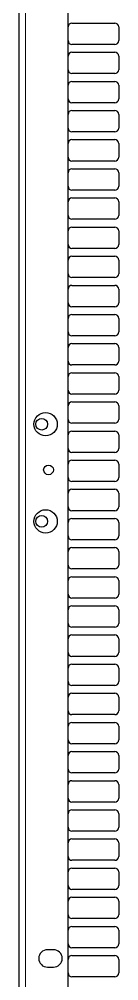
# Model space of a CAD drawing. Header units: millimetres. Extents: x -1019 to 1271, y -273 to 1986.
# Drawn here: x 320.1 to 371.1, y 863.2 to 1358.2 of the extents above; entities that cross this region are included whole.
import ezdxf

# ---------------------------------------------------------------- set-up
doc = ezdxf.new("R2010")
doc.units = ezdxf.units.MM

msp = doc.modelspace()

# ---------------------------------------------------------------- linework, layer by layer
at = {"color": 7, "linetype": 'Continuous', "lineweight": 25}
for p, q in [((320.11, -66.75), (320.11, 1816.25)), ((345.11, -66.75), (345.11, 1787.05)), ((347.11, 1356.25), (369.11, 1356.25)), ((371.11, 1354.25), (371.11, 1347.25)), ((369.11, 1345.25), (347.11, 1345.25)), ((347.11, 1341.25), (369.11, 1341.25)), ((371.11, 1339.25), (371.11, 1332.25)), ((369.11, 1330.25), (347.11, 1330.25)), ((347.11, 1326.25), (369.11, 1326.25)), ((371.11, 1324.25), (371.11, 1317.25)), ((369.11, 1315.25), (347.11, 1315.25)), ((347.11, 1311.25), (369.11, 1311.25)), ((371.11, 1309.25), (371.11, 1302.25)), ((369.11, 1300.25), (347.11, 1300.25)), ((347.11, 1296.25), (369.11, 1296.25)), ((371.11, 1294.25), (371.11, 1287.25)), ((369.11, 1285.25), (347.11, 1285.25)), ((347.11, 1281.25), (369.11, 1281.25)), ((371.11, 1279.25), (371.11, 1272.25)), ((369.11, 1270.25), (347.11, 1270.25)), ((347.11, 1266.25), (369.11, 1266.25)), ((371.11, 1264.25), (371.11, 1257.25)), ((369.11, 1255.25), (347.11, 1255.25)), ((347.11, 1251.25), (369.11, 1251.25)), ((371.11, 1249.25), (371.11, 1242.25)), ((369.11, 1240.25), (347.11, 1240.25)), ((347.11, 1236.25), (369.11, 1236.25)), ((371.11, 1234.25), (371.11, 1227.25)), ((369.11, 1225.25), (347.11, 1225.25)), ((347.11, 1221.25), (369.11, 1221.25)), ((371.11, 1219.25), (371.11, 1212.25)), ((369.11, 1210.25), (347.11, 1210.25)), ((347.11, 1206.25), (369.11, 1206.25)), ((371.11, 1204.25), (371.11, 1197.25)), ((369.11, 1195.25), (347.11, 1195.25)), ((347.11, 1191.25), (369.11, 1191.25)), ((371.11, 1189.25), (371.11, 1182.25)), ((369.11, 1180.25), (347.11, 1180.25)), ((347.11, 1176.25), (369.11, 1176.25)), ((371.11, 1174.25), (371.11, 1167.25)), ((369.11, 1165.25), (347.11, 1165.25)), ((347.11, 1161.25), (369.11, 1161.25)), ((371.11, 1159.25), (371.11, 1152.25)), ((369.11, 1150.25), (347.11, 1150.25)), ((347.11, 1146.25), (369.11, 1146.25)), ((371.11, 1144.25), (371.11, 1137.25)), ((369.11, 1135.25), (347.11, 1135.25)), ((347.11, 1131.25), (369.11, 1131.25)), ((371.11, 1129.25), (371.11, 1122.25)), ((369.11, 1120.25), (347.11, 1120.25)), ((347.11, 1116.25), (369.11, 1116.25)), ((371.11, 1114.25), (371.11, 1107.25)), ((369.11, 1105.25), (347.11, 1105.25)), ((347.11, 1101.25), (369.11, 1101.25)), ((371.11, 1099.25), (371.11, 1092.25)), ((369.11, 1090.25), (347.11, 1090.25)), ((347.11, 1086.25), (369.11, 1086.25)), ((371.11, 1084.25), (371.11, 1077.25)), ((369.11, 1075.25), (347.11, 1075.25)), ((347.11, 1071.25), (369.11, 1071.25)), ((371.11, 1069.25), (371.11, 1062.25)), ((369.11, 1060.25), (347.11, 1060.25)), ((347.11, 1056.25), (369.11, 1056.25)), ((371.11, 1054.25), (371.11, 1047.25)), ((369.11, 1045.25), (347.11, 1045.25)), ((347.11, 1041.25), (369.11, 1041.25)), ((371.11, 1039.25), (371.11, 1032.25)), ((369.11, 1030.25), (347.11, 1030.25)), ((347.11, 1026.25), (369.11, 1026.25)), ((371.11, 1024.25), (371.11, 1017.25)), ((369.11, 1015.25), (347.11, 1015.25)), ((347.11, 1011.25), (369.11, 1011.25)), ((371.11, 1009.25), (371.11, 1002.25)), ((369.11, 1000.25), (347.11, 1000.25)), ((347.11, 996.25), (369.11, 996.25)), ((371.11, 994.25), (371.11, 987.25)), ((369.11, 985.25), (347.11, 985.25)), ((347.11, 981.25), (369.11, 981.25)), ((371.11, 979.25), (371.11, 972.25)), ((369.11, 970.25), (347.11, 970.25)), ((347.11, 966.25), (369.11, 966.25)), ((371.11, 964.25), (371.11, 957.25)), ((369.11, 955.25), (347.11, 955.25)), ((347.11, 951.25), (369.11, 951.25)), ((371.11, 949.25), (371.11, 942.25)), ((369.11, 940.25), (347.11, 940.25)), ((347.11, 936.25), (369.11, 936.25)), ((371.11, 934.25), (371.11, 927.25)), ((369.11, 925.25), (347.11, 925.25)), ((347.11, 921.25), (369.11, 921.25)), ((371.11, 919.25), (371.11, 912.25)), ((369.11, 910.25), (347.11, 910.25)), ((347.11, 906.25), (369.11, 906.25)), ((371.11, 904.25), (371.11, 897.25)), ((369.11, 895.25), (347.11, 895.25)), ((347.11, 891.25), (369.11, 891.25)), ((371.11, 889.25), (371.11, 882.25)), ((337.61, 879.25), (334.61, 879.25)), ((369.11, 880.25), (347.11, 880.25)), ((347.11, 876.25), (369.11, 876.25)), ((371.11, 874.25), (371.11, 867.25)), ((334.61, 870.25), (337.61, 870.25)), ((369.11, 865.25), (347.11, 865.25))]:
    msp.add_line(p, q, dxfattribs=at)
at = {"color": 8, "linetype": 'Continuous', "lineweight": 18}
msp.add_line((323.21, -66.75), (323.21, 1787.05), dxfattribs=at)
at = {"color": 7, "linetype": 'Continuous', "lineweight": 25}
for centre, radius in [((333.61, 1149.75), 6), ((331.61, 1149.75), 3), ((335.11, 1126.25), 2.5), ((333.61, 1099.75), 6), ((331.61, 1099.75), 3)]:
    msp.add_circle(centre, radius, dxfattribs=at)
for centre, radius, start, end in [((347.11, 1354.25), 2, 90, 180), ((369.11, 1354.25), 2, 0, 90), ((347.11, 1347.25), 2, 180, 270), ((369.11, 1347.25), 2, 270, 0), ((347.11, 1339.25), 2, 90, 180), ((369.11, 1339.25), 2, 0, 90), ((347.11, 1332.25), 2, 180, 270), ((369.11, 1332.25), 2, 270, 0), ((347.11, 1324.25), 2, 90, 180), ((369.11, 1324.25), 2, 0, 90), ((347.11, 1317.25), 2, 180, 270), ((369.11, 1317.25), 2, 270, 0), ((347.11, 1309.25), 2, 90, 180), ((369.11, 1309.25), 2, 0, 90), ((347.11, 1302.25), 2, 180, 270), ((369.11, 1302.25), 2, 270, 0), ((347.11, 1294.25), 2, 90, 180), ((369.11, 1294.25), 2, 0, 90), ((347.11, 1287.25), 2, 180, 270), ((369.11, 1287.25), 2, 270, 0), ((347.11, 1279.25), 2, 90, 180), ((369.11, 1279.25), 2, 0, 90), ((347.11, 1272.25), 2, 180, 270), ((369.11, 1272.25), 2, 270, 0), ((347.11, 1264.25), 2, 90, 180), ((369.11, 1264.25), 2, 0, 90), ((347.11, 1257.25), 2, 180, 270), ((369.11, 1257.25), 2, 270, 0), ((347.11, 1249.25), 2, 90, 180), ((369.11, 1249.25), 2, 0, 90), ((347.11, 1242.25), 2, 180, 270), ((369.11, 1242.25), 2, 270, 0), ((347.11, 1234.25), 2, 90, 180), ((369.11, 1234.25), 2, 0, 90), ((347.11, 1227.25), 2, 180, 270), ((369.11, 1227.25), 2, 270, 0), ((347.11, 1219.25), 2, 90, 180), ((369.11, 1219.25), 2, 0, 90), ((347.11, 1212.25), 2, 180, 270), ((369.11, 1212.25), 2, 270, 0), ((347.11, 1204.25), 2, 90, 180), ((369.11, 1204.25), 2, 0, 90), ((347.11, 1197.25), 2, 180, 270), ((369.11, 1197.25), 2, 270, 0), ((347.11, 1189.25), 2, 90, 180), ((369.11, 1189.25), 2, 0, 90), ((347.11, 1182.25), 2, 180, 270), ((369.11, 1182.25), 2, 270, 0), ((347.11, 1174.25), 2, 90, 180), ((369.11, 1174.25), 2, 0, 90), ((347.11, 1167.25), 2, 180, 270), ((369.11, 1167.25), 2, 270, 0), ((347.11, 1159.25), 2, 90, 180), ((369.11, 1159.25), 2, 0, 90), ((347.11, 1152.25), 2, 180, 270), ((369.11, 1152.25), 2, 270, 0), ((347.11, 1144.25), 2, 90, 180), ((369.11, 1144.25), 2, 0, 90), ((347.11, 1137.25), 2, 180, 270), ((369.11, 1137.25), 2, 270, 0), ((347.11, 1129.25), 2, 90, 180), ((369.11, 1129.25), 2, 0, 90), ((347.11, 1122.25), 2, 180, 270), ((369.11, 1122.25), 2, 270, 0), ((347.11, 1114.25), 2, 90, 180), ((369.11, 1114.25), 2, 0, 90), ((347.11, 1107.25), 2, 180, 270), ((369.11, 1107.25), 2, 270, 0), ((347.11, 1099.25), 2, 90, 180), ((369.11, 1099.25), 2, 0, 90), ((347.11, 1092.25), 2, 180, 270), ((369.11, 1092.25), 2, 270, 0), ((347.11, 1084.25), 2, 90, 180), ((369.11, 1084.25), 2, 0, 90), ((347.11, 1077.25), 2, 180, 270), ((369.11, 1077.25), 2, 270, 0), ((347.11, 1069.25), 2, 90, 180), ((369.11, 1069.25), 2, 0, 90), ((347.11, 1062.25), 2, 180, 270), ((369.11, 1062.25), 2, 270, 0), ((347.11, 1054.25), 2, 90, 180), ((369.11, 1054.25), 2, 0, 90), ((347.11, 1047.25), 2, 180, 270), ((369.11, 1047.25), 2, 270, 0), ((347.11, 1039.25), 2, 90, 180), ((369.11, 1039.25), 2, 0, 90), ((347.11, 1032.25), 2, 180, 270), ((369.11, 1032.25), 2, 270, 0), ((347.11, 1024.25), 2, 90, 180), ((369.11, 1024.25), 2, 0, 90), ((347.11, 1017.25), 2, 180, 270), ((369.11, 1017.25), 2, 270, 0), ((347.11, 1009.25), 2, 90, 180), ((369.11, 1009.25), 2, 0, 90), ((347.11, 1002.25), 2, 180, 270), ((369.11, 1002.25), 2, 270, 0), ((347.11, 994.25), 2, 90, 180), ((369.11, 994.25), 2, 0, 90), ((347.11, 987.25), 2, 180, 270), ((369.11, 987.25), 2, 270, 0), ((347.11, 979.25), 2, 90, 180), ((369.11, 979.25), 2, 0, 90), ((347.11, 972.25), 2, 180, 270), ((369.11, 972.25), 2, 270, 0), ((347.11, 964.25), 2, 90, 180), ((369.11, 964.25), 2, 0, 90), ((347.11, 957.25), 2, 180, 270), ((369.11, 957.25), 2, 270, 0), ((347.11, 949.25), 2, 90, 180), ((369.11, 949.25), 2, 0, 90), ((347.11, 942.25), 2, 180, 270), ((369.11, 942.25), 2, 270, 0), ((347.11, 934.25), 2, 90, 180), ((369.11, 934.25), 2, 0, 90), ((347.11, 927.25), 2, 180, 270), ((369.11, 927.25), 2, 270, 0), ((347.11, 919.25), 2, 90, 180), ((369.11, 919.25), 2, 0, 90), ((347.11, 912.25), 2, 180, 270), ((369.11, 912.25), 2, 270, 0), ((347.11, 904.25), 2, 90, 180), ((369.11, 904.25), 2, 0, 90), ((347.11, 897.25), 2, 180, 270), ((369.11, 897.25), 2, 270, 0), ((347.11, 889.25), 2, 90, 180), ((369.11, 889.25), 2, 0, 90), ((347.11, 882.25), 2, 180, 270), ((369.11, 882.25), 2, 270, 0), ((334.61, 874.75), 4.5, 90, 270), ((337.61, 874.75), 4.5, 270, 90), ((347.11, 874.25), 2, 90, 180), ((369.11, 874.25), 2, 0, 90), ((347.11, 867.25), 2, 180, 270), ((369.11, 867.25), 2, 270, 0)]:
    msp.add_arc(centre, radius, start, end, dxfattribs=at)

doc.saveas('drawing.dxf')
